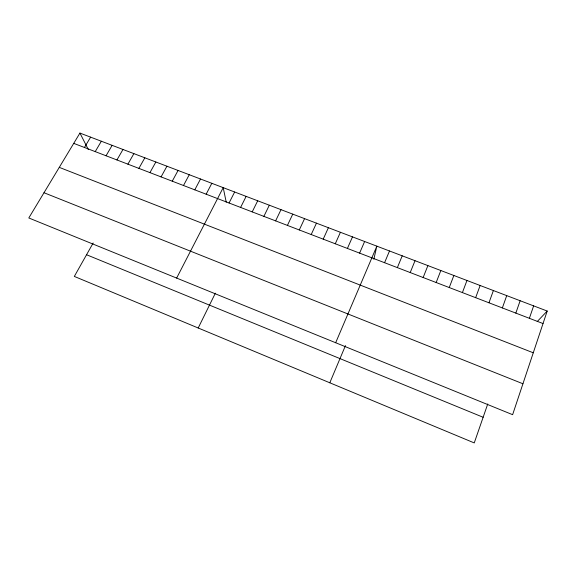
<?xml version="1.0" encoding="UTF-8"?>
<svg xmlns="http://www.w3.org/2000/svg" width="576" height="576" viewBox="0 0 576 576"><rect width="100%" height="100%" fill="white"/><g stroke="black" fill="none" stroke-linecap="round" stroke-linejoin="round"><path stroke-width="0.86" d="M373.831 259.25L376.841 246.154L335.671 342.734M547.2 311.04L512.618 414.684L28.8 217.966L79.934 133.078L547.2 311.04L537.199 321.595M529.387 318.312L533.628 305.87M487.757 403.934L474.25 442.922L74.326 276.422L93.161 243.014M515.83 313.106L520.135 300.73M502.358 307.93L506.729 295.625M488.959 302.789L493.394 290.549M475.646 297.677L480.139 285.502M462.406 292.594L466.963 280.483M449.244 287.539L453.866 275.494M436.162 282.514L440.842 270.533M423.151 277.517L427.896 265.601M410.22 272.556L415.022 260.698M397.361 267.617L402.221 255.823M384.574 262.706L389.498 250.978M329.803 382.788L345.463 345.607M359.604 253.123L364.63 241.51M347.407 248.436L352.49 236.88M335.275 243.778L340.409 232.279M323.208 239.148L328.399 227.707M311.213 234.54L316.454 223.157M299.282 229.961L304.574 218.635M287.417 225.403L292.766 214.135M275.616 220.874L281.016 209.657M263.88 216.367L269.33 205.207M198.202 327.996L215.366 293.184M252.209 211.889L257.702 200.779M240.602 207.432L246.146 196.38M229.054 202.997L234.648 192.002M176.645 278.078L223.207 187.646L226.231 202.183M206.15 194.206L211.831 183.312M194.789 189.842L200.52 178.999M183.492 185.508L189.266 174.715M172.253 181.188L178.07 170.453M161.071 176.897L166.939 166.212M149.954 172.627L155.858 161.993M138.895 168.379L144.842 157.795M127.894 164.16L133.884 153.626M116.942 159.955L122.983 149.472M106.056 155.772L112.133 145.339M95.227 151.618L101.347 141.228M84.456 147.478L90.612 137.146M73.735 143.366L543.024 323.546M59.278 167.371L533.268 352.793M43.999 192.73L522.936 383.767M86.551 254.736L483.134 417.269M79.934 133.078L88.366 149.609"/></g></svg>
